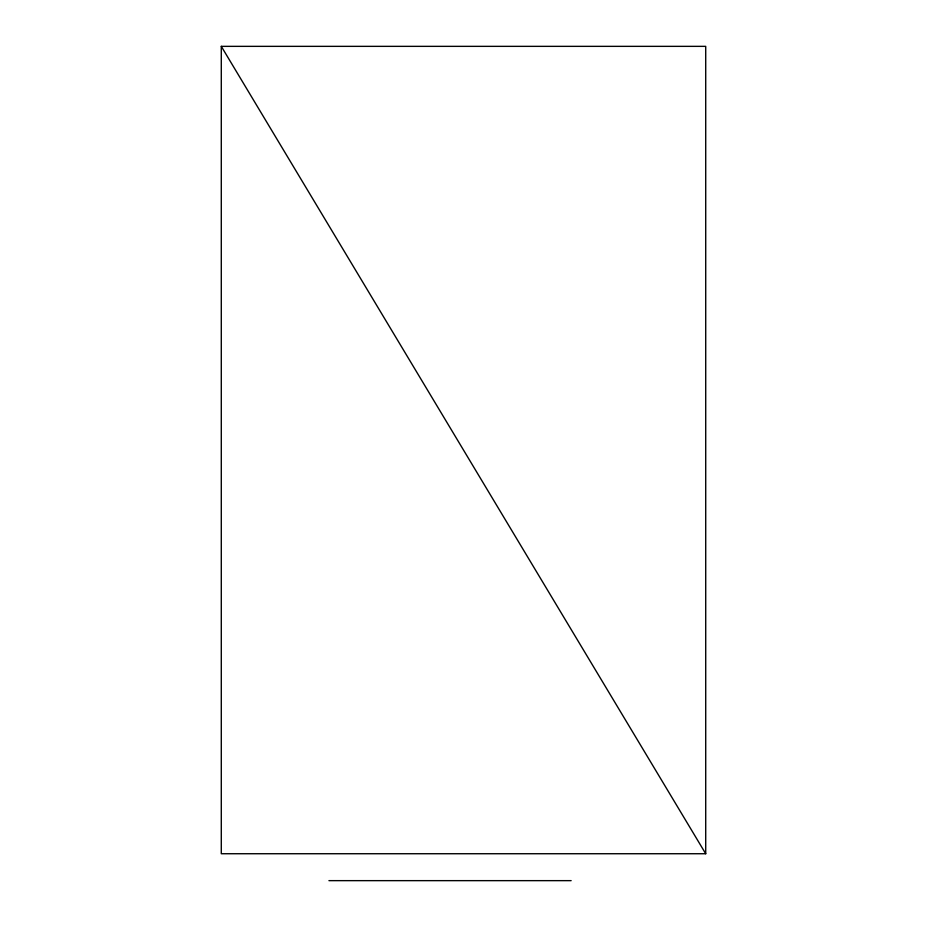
<?xml version="1.0" encoding="UTF-8"?>
<svg xmlns="http://www.w3.org/2000/svg" width="927" height="927" viewBox="0 0 927 927"><rect width="100%" height="100%" fill="white"/><g stroke="black" fill="none" stroke-linecap="round" stroke-linejoin="round"><path stroke-width="1.39" d="M221.286 46.35L705.714 46.35L705.714 853.732L221.286 853.732L221.286 46.35L705.714 853.732M328.934 880.65L571.148 880.65"/></g></svg>
